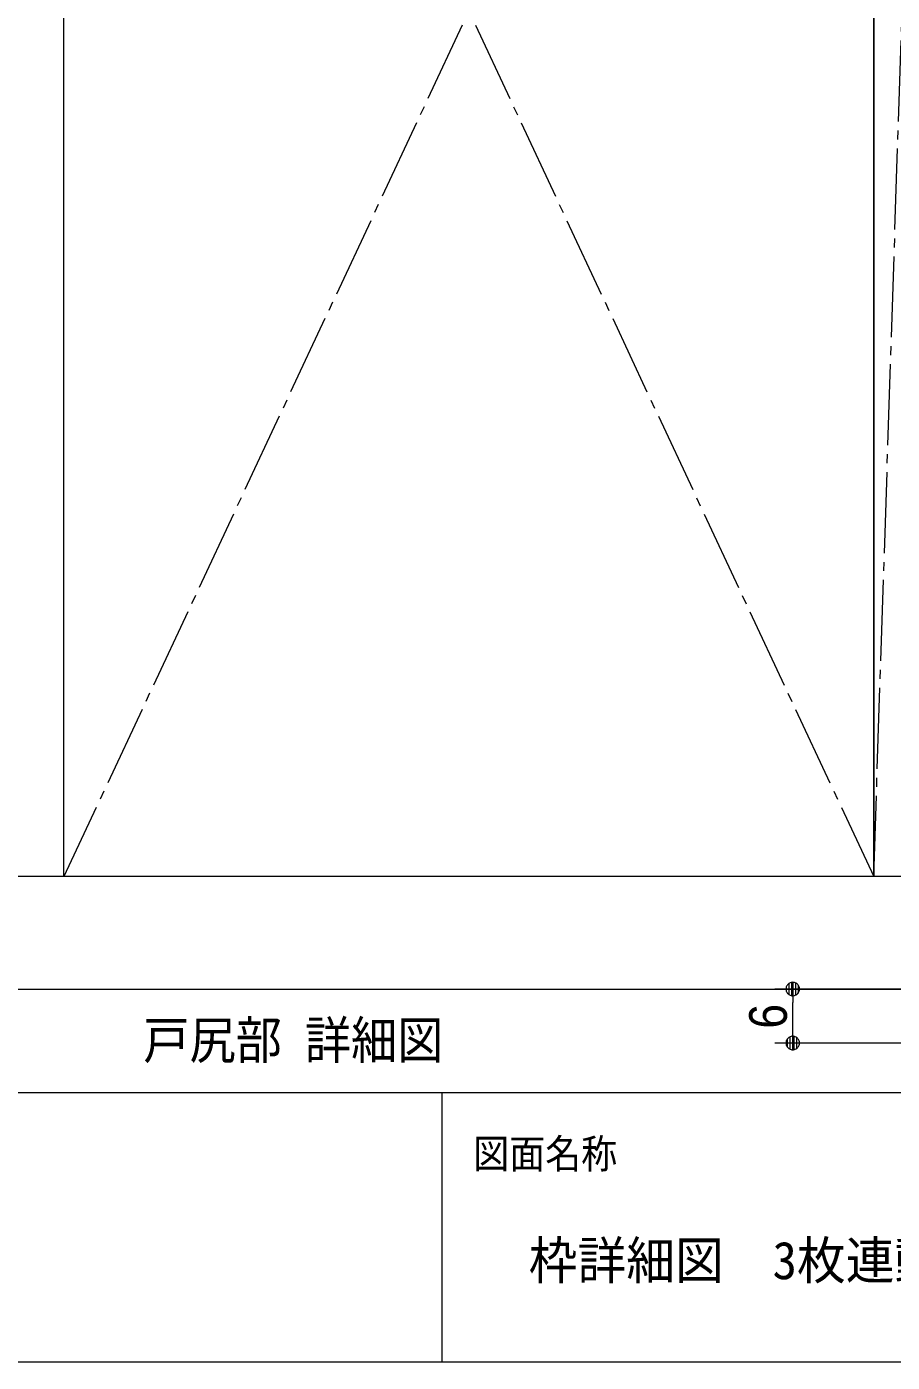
# Model space of a CAD drawing. Units: millimetres, scale not verified. Extents: x -606 to 606, y -304 to 304.
# Drawn here: x -439.9 to -343.7, y -277 to -128.5 of the extents above; entities that cross this region are included whole.
import ezdxf
from ezdxf.enums import TextEntityAlignment as Align

# ---------------------------------------------------------------- set-up
doc = ezdxf.new("R2010")
doc.units = ezdxf.units.MM
doc.header["$LTSCALE"] = 2
doc.linetypes.add('CHAIN2', pattern=[12, 9, -1, 1, -1])
for name, color, linetype, lineweight in [('0-0_1図面枠', 7, 'Continuous', 9), ('0-1_3一般', 7, 'Continuous', 9), ('0-2_2寸法-1', 7, 'Continuous', 9), ('0-3_0', 7, 'Continuous', 9), ('0-4_2寸法-3', 7, 'Continuous', 9)]:
    doc.layers.add(name, color=color, linetype=linetype, lineweight=lineweight)
doc.styles.add('ＭＳ ゴシック', font='')
doc.styles.add('ＭＳ Ｐゴシック', font='')
doc.styles.get('ＭＳ ゴシック').set_extended_font_data('MS Gothic')
doc.styles.get('ＭＳ Ｐゴシック').set_extended_font_data('MS PGothic')

# ---------------------------------------------------------------- blocks, each defined once
blk = doc.blocks.new('グループ-2')
at = {"layer": '0-0_1図面枠'}
for p, q in [((-800, -494), (800, -494)), ((-430, -494), (-430, -554))]:
    blk.add_line(p, q, dxfattribs=at)
blk.add_lwpolyline([(-800, 554), (800, 554), (800, -554), (-800, -554)], close=True, dxfattribs=at)
blk = doc.blocks.new('図面枠')
at = {"layer": '0-0_1図面枠'}
blk.add_blockref('グループ-2', (0, 0), dxfattribs=at)
at = {"layer": '0-0_1図面枠', "style": 'ＭＳ ゴシック', "width": 0.9}
blk.add_text('図面名称', height=6.51, dxfattribs=at).set_placement((-423.001, -512.839), align=Align.BOTTOM_LEFT)
blk = doc.blocks.new('_Dot')
at = {"layer": '0-3_0'}
for p, q in [((-1, 0), (-2, 0)), ((0.978, 0.2), (-0.978, 0.2)), ((0.799, 0.6), (-0.799, 0.6)), ((0.916, -0.398), (-0.916, -0.398)), ((0.6, -0.798), (-0.6, -0.798))]:
    blk.add_line(p, q, dxfattribs=at)
for points in [[(1, 0), (0.992, 0.125), (0.969, 0.249), (0.93, 0.368), (0.876, 0.482), (0.809, 0.588), (0.729, 0.685), (0.637, 0.771), (0.536, 0.844), (0.426, 0.905), (0.309, 0.951), (0.187, 0.982), (0.063, 0.998), (-0.063, 0.998), (-0.187, 0.982), (-0.309, 0.951), (-0.426, 0.905), (-0.536, 0.844), (-0.637, 0.771), (-0.729, 0.685), (-0.809, 0.588), (-0.876, 0.482), (-0.93, 0.368), (-0.969, 0.249), (-0.992, 0.125), (-1, 0), (0, 0)], [(-1, 0), (-0.992, -0.125), (-0.969, -0.249), (-0.93, -0.368), (-0.876, -0.482), (-0.809, -0.588), (-0.729, -0.685), (-0.637, -0.771), (-0.536, -0.844), (-0.426, -0.905), (-0.309, -0.951), (-0.187, -0.982), (-0.063, -0.998), (0.063, -0.998), (0.187, -0.982), (0.309, -0.951), (0.426, -0.905), (0.536, -0.844), (0.637, -0.771), (0.729, -0.685), (0.809, -0.588), (0.876, -0.482), (0.93, -0.368), (0.969, -0.249), (0.992, -0.125), (1, 0), (0, 0)]]:
    blk.add_lwpolyline(points, close=True, dxfattribs=at)
blk = doc.blocks.new('グループ-7')
at = {"layer": '0-1_3一般', "linetype": 'CHAIN2'}
for p, q in [((-514, -61), (-334, -446)), ((-334, -61), (-514, -446)), ((-334, -446), (-324, -141))]:
    blk.add_line(p, q, dxfattribs=at)
at = {"layer": '0-1_3一般'}
for p, q in [((-334, -446), (-334, -141)), ((-334, -446), (-514, -446)), ((-334, -446), (-333.98, -446)), ((-324, -446), (-334, -446)), ((-613.241, -471), (-312, -471))]:
    blk.add_line(p, q, dxfattribs=at)
for points in [[(-514, -446), (-514, -61), (-334, -61), (-334, -141)], [(-334, -141), (-334, -446), (-333.98, -446)], [(-312, -471), (-312, -446), (-613.241, -446)]]:
    blk.add_lwpolyline(points, dxfattribs=at)

msp = doc.modelspace()

# ---------------------------------------------------------------- linework, layer by layer
at = {"layer": '0-2_2寸法-1'}
for p, q in [((-336.75, -235.5), (-356.75, -235.5)), ((-354.75, -239.999), (-354.75, -237.001)), ((-336.75, -241.5), (-356.75, -241.5))]:
    msp.add_line(p, q, dxfattribs=at)

# ---------------------------------------------------------------- block references
at = {"layer": '0-0_1図面枠', "xscale": 0.5, "yscale": 0.5}
msp.add_blockref('図面枠', (-178.75, 0), dxfattribs=at)
at = {"layer": '0-1_3一般', "xscale": 0.5, "yscale": 0.5}
msp.add_blockref('グループ-7', (-178.75, 0), dxfattribs=at)
at = {"layer": '0-2_2寸法-1', "xscale": 0.7503418, "yscale": 0.7503418}
for p, rotation in [((-354.75, -235.5), 90), ((-354.75, -241.5), 270)]:
    msp.add_blockref('_Dot', p, dxfattribs=dict(at, rotation=rotation))

# ---------------------------------------------------------------- texts
at = {"layer": '0-0_1図面枠', "style": 'ＭＳ ゴシック', "width": 0.95}
msp.add_text('枠詳細図\u30003枚連動引き込み 袖壁タイフ＊', height=4.184, dxfattribs=at).set_placement((-384.098, -269.016), align=Align.BOTTOM_LEFT)
at = {"layer": '0-2_2寸法-1', "style": 'ＭＳ Ｐゴシック', "width": 0.9}
msp.add_text('6', height=4.194, rotation=90, dxfattribs=at).set_placement((-354.144, -239.905), align=Align.BOTTOM_LEFT)
at = {"layer": '0-4_2寸法-3', "style": 'ＭＳ ゴシック', "width": 0.9}
msp.add_text('戸尻部 詳細図', height=4.179, dxfattribs=at).set_placement((-426.92, -244.516), align=Align.BOTTOM_LEFT)

doc.saveas('drawing.dxf')
